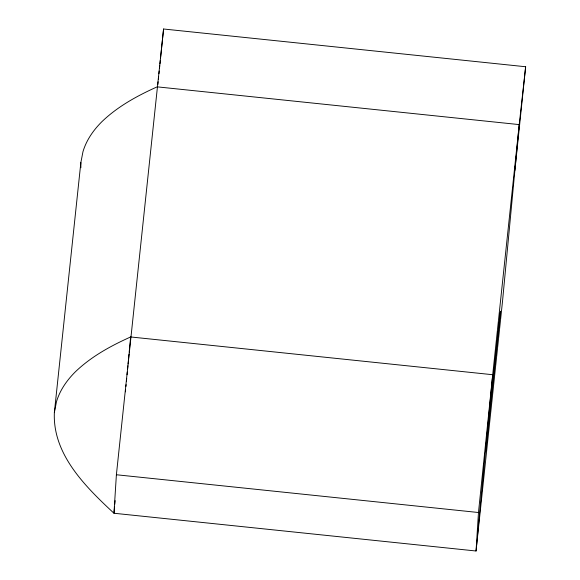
<?xml version="1.0" encoding="UTF-8"?>
<svg xmlns="http://www.w3.org/2000/svg" width="580" height="580" viewBox="0 0 580 580"><rect width="100%" height="100%" fill="white"/><g stroke="black" fill="none" stroke-linecap="round" stroke-linejoin="round"><path stroke-width="0.87" d="M116.391 474.752L113.963 513.249L476.042 551L502.555 300.889L519.216 124.599L525.647 66.751L163.575 29L116.391 474.752L478.471 512.51L476.042 551L492.703 374.716L519.216 124.599L157.144 86.848C137.286 95.78 117.827 106.379 102.015 121.568A356.048 138.54 6.1 0 0 82.969 151.706L80.867 162.523L54.353 412.641C52.577 454.502 85.651 486.866 113.963 513.249L114.557 506.949M114.811 504.252L115.152 500.656M125.44 391.826L125.613 390.028M125.954 386.425L126.121 384.627M126.462 381.031L126.715 378.334M127.056 374.738L127.31 372.041M127.564 369.337L127.904 365.741M128.078 363.943L129.014 354.046M129.18 352.248L130.631 336.958L492.703 374.716L478.471 512.51M157.818 84.448L158.094 81.766M158.376 79.083L158.652 76.4M158.934 73.718L159.21 71.035M159.486 68.353L159.768 65.67M159.95 63.88L160.326 60.306M160.508 58.515L163.575 29M514.88 170.498L525.647 66.751M54.353 412.641L56.456 401.817A356.048 138.54 6.1 0 1 75.501 371.686C91.314 356.497 110.773 345.89 130.631 336.958M80.867 162.523L80.874 167.7M490.346 404.013L485.736 451.197L500.475 311.206L490.346 404.013"/></g></svg>
